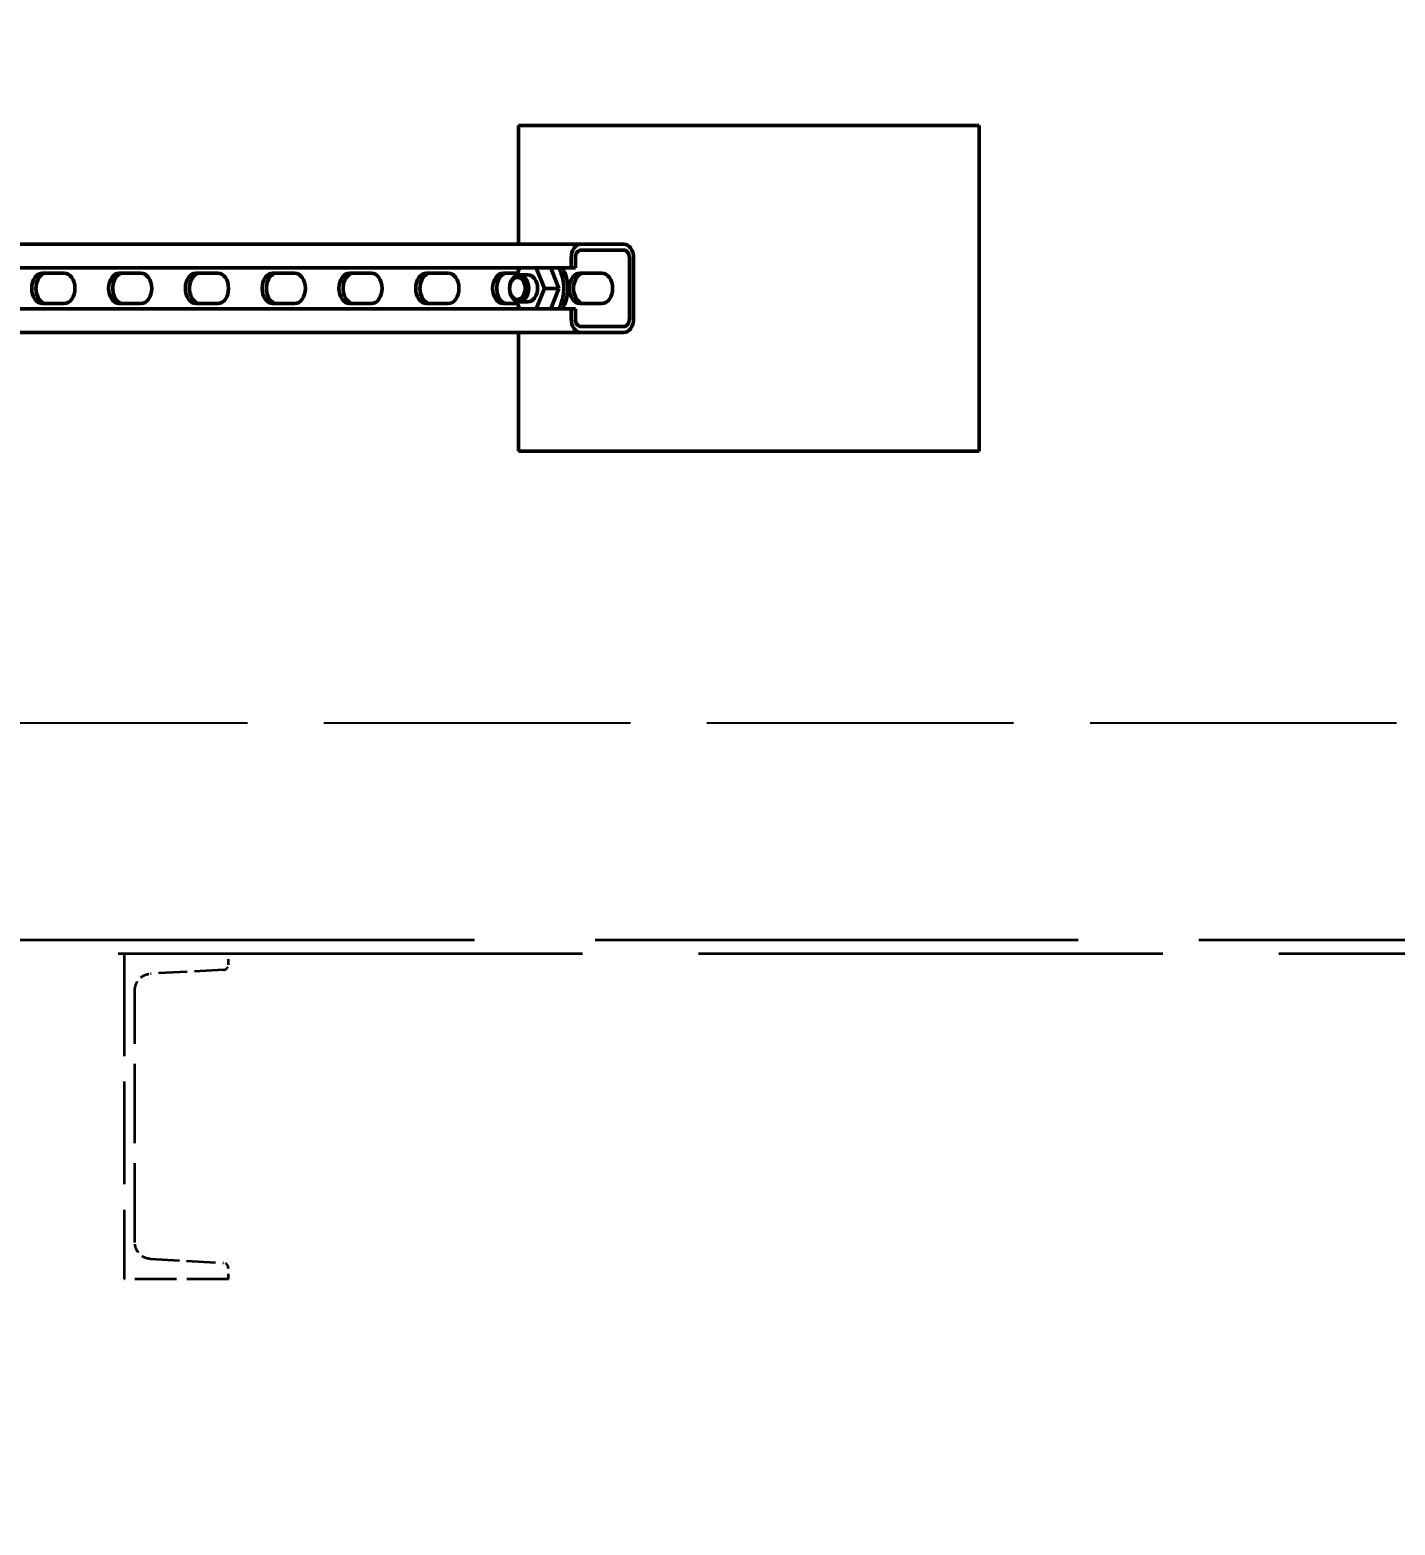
# Model space of a CAD drawing. Header units: inches. Extents: x 11 to 1621, y 11 to 1332.
# Drawn here: x 226.25 to 251.39, y 311.67 to 339.21 of the extents above; entities that cross this region are included whole.
import ezdxf

# ---------------------------------------------------------------- set-up
doc = ezdxf.new("R2010")
doc.units = ezdxf.units.IN
doc.header["$LTSCALE"] = 48
doc.header["$MEASUREMENT"] = 0
doc.linetypes.add('DASHED', pattern=[0.2067, 0.1654, -0.0413])
for name, color, linetype, lineweight in [('Dimension (ANSI)', 7, 'Continuous', 25), ('Hidden (ANSI)', 7, 'DASHED', 35), ('Sketch Geometry (ANSI)', 7, 'Continuous', 25), ('Symbol (ANSI)', 7, 'Continuous', 25), ('Visible (ANSI)', 7, 'Continuous', 50)]:
    doc.layers.add(name, color=color, linetype=linetype, lineweight=lineweight)
doc.styles.add('Dimension Text', font='tahoma.ttf')
doc.dimstyles.new('ELC angle$7', dxfattribs={"dimscale": 48, "dimtxt": 0.12, "dimasz": 0.098425, "dimexe": 0.125, "dimexo": 0.0625, "dimgap": 0.031496, "dimtad": 0, "dimtih": 1, "dimtoh": 1, "dimzin": 0, "dimdsep": 46, "dimtxsty": 'Dimension Text', "dimcen": 0.09, "dimdle": 0.393701, "dimclrd": 256, "dimclre": 256, "dimclrt": 256, "dimadec": 1, "dimazin": 0, "dimtfac": 1, "dimtofl": 0, "dimtmove": 0, "dimatfit": 3, "dimfxl": 0, "dimtolj": 1, "dimtzin": 0, "dimlwd": -1, "dimlwe": -1, "dimarcsym": 0})
doc.dimstyles.new('ELC FT', dxfattribs={"dimscale": 48, "dimtxt": 0.12, "dimasz": 0.098425, "dimexe": 0.05, "dimexo": 0.1, "dimgap": 0.031496, "dimtad": 1, "dimdec": 5, "dimzin": 3, "dimdsep": 46, "dimlunit": 4, "dimtxsty": 'Dimension Text', "dimcen": 0.09, "dimdle": 0.5, "dimclrd": 5, "dimclre": 5, "dimclrt": 256, "dimadec": 1, "dimazin": 3, "dimtfac": 0.833333, "dimtofl": 0, "dimtmove": 0, "dimatfit": 3, "dimfxl": 0, "dimfrac": 2, "dimtolj": 1, "dimtzin": 0, "dimlwd": 25, "dimlwe": 25, "dimarcsym": 0})

# ---------------------------------------------------------------- blocks, each defined once
blk = doc.blocks.new('*D29')
at = {"layer": 'Defpoints', "color": 0, "linetype": 'Continuous', "transparency": 16777216}
for p in [(131.318, 496.451), (318.502, 496.451), (210.502, 326.451)]:
    blk.add_point(p, dxfattribs=at)
at = {"layer": 'Dimension (ANSI)', "color": 5, "linetype": 'Continuous', "lineweight": 25, "transparency": 16777216}
for p, q in [((313.702, 496.451), (128.918, 496.451)), ((131.318, 491.727), (131.318, 430.554)), ((131.318, 331.176), (131.318, 392.348)), ((205.702, 326.451), (128.918, 326.451))]:
    blk.add_line(p, q, dxfattribs=at)
at = {"layer": 'Dimension (ANSI)', "color": 5, "linetype": 'Continuous', "transparency": 16777216}
for points in [[(130.531, 491.727), (132.105, 491.727), (131.318, 496.451)], [(130.531, 331.176), (132.105, 331.176), (131.318, 326.451)]]:
    blk.add_solid(points, dxfattribs=at)
at = {"layer": 'Dimension (ANSI)', "linetype": 'Continuous', "lineweight": 25, "transparency": 16777216, "insert": (131.318, 411.451), "char_height": 5.76, "attachment_point": 5, "rotation": 90, "style": 'Dimension Text'}
blk.add_mtext('\\A1;\\fTahoma|b0|i0;14\'-2"\\P\\fTahoma|b0|i0;GAS PATH', dxfattribs=at)

msp = doc.modelspace()

# ---------------------------------------------------------------- linework, layer by layer
at = {"layer": 'Hidden (ANSI)', "ltscale": 1.077052}
msp.add_line((206.502429, 322.201101), (299.145205, 322.201101), dxfattribs=at)
at = {"layer": 'Hidden (ANSI)', "ltscale": 1.120368}
msp.add_line((214.426081, 322.451101), (301.104476, 322.451101), dxfattribs=at)
at = {"layer": 'Hidden (ANSI)', "ltscale": 0.096361}
for p, q in [((227.981728, 322.201101), (229.901728, 322.201101)), ((229.901728, 316.201101), (227.981728, 316.201101))]:
    msp.add_line(p, q, dxfattribs=at)
at = {"layer": 'Hidden (ANSI)', "ltscale": 0.237987}
msp.add_line((227.981728, 322.201101), (227.981728, 316.201101), dxfattribs=at)
at = {"layer": 'Hidden (ANSI)', "ltscale": 0.008116}
for p, q in [((229.901728, 321.994054), (229.901728, 322.201101)), ((229.901728, 316.201101), (229.901728, 316.408148))]:
    msp.add_line(p, q, dxfattribs=at)
at = {"layer": 'Hidden (ANSI)', "ltscale": 0.067136}
for p, q in [((229.810751, 321.898186), (228.469005, 321.827878)), ((228.469005, 316.574324), (229.810751, 316.504016))]:
    msp.add_line(p, q, dxfattribs=at)
at = {"layer": 'Hidden (ANSI)', "ltscale": 0.184342}
msp.add_line((228.181728, 316.877048), (228.181728, 321.525154), dxfattribs=at)
at = {"layer": 'Hidden (ANSI)', "ltscale": 0.006394}
for points, knots in [([(229.810751, 321.898186), (229.821498, 321.898749), (229.832783, 321.901219), (229.85578, 321.911043), (229.867278, 321.919136), (229.883687, 321.937026), (229.890324, 321.947076), (229.899355, 321.969613), (229.901728, 321.982113), (229.901728, 321.994054)], [-0.3983503062, -0.3983503062, -0.3983503062, -0.3983503062, -0.2980519954, -0.2980519954, -0.1819866256, -0.1819866256, -0.0909933128, -0.0909933128, 0, 0, 0, 0]), ([(229.901728, 316.408148), (229.901728, 316.420089), (229.899355, 316.432589), (229.890324, 316.455126), (229.883687, 316.465176), (229.867278, 316.483066), (229.85578, 316.491158), (229.832783, 316.500983), (229.821498, 316.503453), (229.810751, 316.504016)], [0, 0, 0, 0, 0.0909933128, 0.0909933128, 0.1819866256, 0.1819866256, 0.2980519954, 0.2980519954, 0.3983503062, 0.3983503062, 0.3983503062, 0.3983503062])]:
    msp.add_open_spline(points, degree=3, knots=knots, dxfattribs=at)
at = {"layer": 'Hidden (ANSI)', "ltscale": 0.020704}
for points, knots in [([(228.181728, 321.525154), (228.181728, 321.562859), (228.189218, 321.602193), (228.217458, 321.672924), (228.238134, 321.70437), (228.289689, 321.76114), (228.326181, 321.786925), (228.399125, 321.818235), (228.434913, 321.826092), (228.469005, 321.827878)], [2.650610038, 2.650610038, 2.650610038, 2.650610038, 2.937921424, 2.937921424, 3.225232811, 3.225232811, 3.601487248, 3.601487248, 3.926836073, 3.926836073, 3.926836073, 3.926836073]), ([(228.469005, 316.574324), (228.434913, 316.57611), (228.399125, 316.583967), (228.326181, 316.615276), (228.289689, 316.641062), (228.238134, 316.697832), (228.217458, 316.729278), (228.189218, 316.800009), (228.181728, 316.839343), (228.181728, 316.877048)], [1.374384003, 1.374384003, 1.374384003, 1.374384003, 1.699732827, 1.699732827, 2.075987265, 2.075987265, 2.363298651, 2.363298651, 2.650610038, 2.650610038, 2.650610038, 2.650610038])]:
    msp.add_open_spline(points, degree=3, knots=knots, dxfattribs=at)
at = {"layer": 'Sketch Geometry (ANSI)', "linetype": 'DASHED', "ltscale": 0.710895}
msp.add_line((210.502429, 326.451101), (556.109987, 326.451101), dxfattribs=at)
at = {"layer": 'Visible (ANSI)'}
for p, q in [((235.24185, 337.451101), (235.24185, 335.263601)), ((235.24185, 337.451101), (236.83284, 337.451101)), ((237.8935, 337.451101), (236.83284, 337.451101)), ((237.8935, 337.451101), (243.727131, 337.451101)), ((243.727131, 337.451101), (243.727131, 331.451101)), ((202.449773, 335.263601), (236.390898, 335.263601)), ((236.390898, 335.263601), (237.186394, 335.263601)), ((237.186394, 335.154401), (236.390898, 335.154401)), ((236.214122, 334.826101), (236.214122, 335.013601)), ((236.291338, 335.013601), (236.291338, 334.826101)), ((237.285954, 333.888601), (237.285954, 335.013601)), ((237.36317, 335.013601), (237.36317, 333.888601)), ((202.272996, 334.826101), (236.214122, 334.826101)), ((226.480479, 334.732351), (226.878226, 334.732351)), ((227.894692, 334.732351), (228.29244, 334.732351)), ((229.308906, 334.732351), (229.706653, 334.732351)), ((230.723119, 334.732351), (231.120867, 334.732351)), ((232.137333, 334.732351), (232.53508, 334.732351)), ((233.551546, 334.732351), (233.949294, 334.732351)), ((234.96576, 334.732351), (235.22726, 334.732351)), ((235.265533, 334.826101), (235.211069, 334.69269)), ((235.418627, 334.701101), (235.256537, 334.701101)), ((235.724813, 334.451101), (235.57172, 334.826101)), ((235.989978, 334.451101), (235.836885, 334.826101)), ((236.291338, 334.826101), (236.214122, 334.826101)), ((236.379974, 334.732351), (236.777721, 334.732351)), ((235.57172, 334.076101), (235.724813, 334.451101)), ((235.989978, 334.451101), (235.724813, 334.451101)), ((235.836885, 334.076101), (235.989978, 334.451101)), ((236.214122, 334.076101), (202.272996, 334.076101)), ((226.878226, 334.169851), (226.480479, 334.169851)), ((228.29244, 334.169851), (227.894692, 334.169851)), ((229.706653, 334.169851), (229.308906, 334.169851)), ((231.120867, 334.169851), (230.723119, 334.169851)), ((232.53508, 334.169851), (232.137333, 334.169851)), ((233.949294, 334.169851), (233.551546, 334.169851)), ((235.22726, 334.169851), (234.96576, 334.169851)), ((235.211069, 334.209512), (235.265533, 334.076101)), ((235.418627, 334.201101), (235.256537, 334.201101)), ((236.214122, 334.076101), (236.291338, 334.076101)), ((236.214122, 333.888601), (236.214122, 334.076101)), ((236.291338, 334.076101), (236.291338, 333.888601)), ((236.777721, 334.169851), (236.379974, 334.169851)), ((202.449773, 333.638601), (236.390898, 333.638601)), ((235.24185, 333.638601), (235.24185, 331.451101)), ((236.390898, 333.747801), (237.186394, 333.747801)), ((237.186394, 333.638601), (236.390898, 333.638601)), ((235.24185, 331.451101), (236.83284, 331.451101)), ((237.8935, 331.451101), (236.83284, 331.451101)), ((237.8935, 331.451101), (243.727131, 331.451101))]:
    msp.add_line(p, q, dxfattribs=at)
for centre, major_axis, start_param, end_param in [((236.390898, 335.013601), (0, 0.25), 0, 1.570796327), ((236.390898, 335.013601), (0, 0.1408), 0, 1.570796327), ((237.186394, 335.013601), (0, 0.25), 4.71238898, 6.283185307), ((237.186394, 335.013601), (0, 0.1408), 4.71238898, 6.283185307), ((226.480479, 334.451101), (0, -0.28125), 3.141592654, 6.283185307), ((226.557695, 334.451101), (0, 0.28125), 0, 3.141592654), ((226.878226, 334.451101), (0, 0.28125), 3.141592654, 6.283185307), ((227.894692, 334.451101), (0, -0.28125), 3.141592654, 6.283185307), ((227.971908, 334.451101), (0, 0.28125), 0, 3.141592654), ((228.29244, 334.451101), (0, 0.28125), 3.141592654, 6.283185307), ((229.308906, 334.451101), (0, -0.28125), 3.141592654, 6.283185307), ((229.386122, 334.451101), (0, 0.28125), 0, 3.141592654), ((229.706653, 334.451101), (0, 0.28125), 3.141592654, 6.283185307), ((230.723119, 334.451101), (0, -0.28125), 3.141592654, 6.283185307), ((230.800335, 334.451101), (0, 0.28125), 0, 3.141592654), ((231.120867, 334.451101), (0, 0.28125), 3.141592654, 6.283185307), ((232.137333, 334.451101), (0, -0.28125), 3.141592654, 6.283185307), ((232.214549, 334.451101), (0, 0.28125), 0, 3.141592654), ((232.53508, 334.451101), (0, 0.28125), 3.141592654, 6.283185307), ((233.551546, 334.451101), (0, -0.28125), 3.141592654, 6.283185307), ((233.628763, 334.451101), (0, 0.28125), 0, 3.141592654), ((233.949294, 334.451101), (0, 0.28125), 3.141592654, 6.283185307), ((234.96576, 334.451101), (0, -0.28125), 3.141592654, 6.283185307), ((235.042976, 334.451101), (0, 0.28125), 0, 3.141592654), ((235.418627, 334.451101), (0, 0.25), 3.141592654, 6.283185307), ((235.683792, 334.451101), (0, 0.5625), 3.982661324, 5.442116637), ((235.754502, 334.451101), (0, 0.5625), 3.982661324, 5.442116637), ((236.379974, 334.451101), (0, -0.28125), 3.141592654, 6.283185307), ((236.45719, 334.451101), (0, 0.28125), 0, 3.141592654), ((236.777721, 334.451101), (0, 0.28125), 3.141592654, 6.283185307), ((236.390898, 333.888601), (0, -0.25), 4.71238898, 6.283185307), ((236.390898, 333.888601), (0, -0.1408), 4.71238898, 6.283185307), ((237.186394, 333.888601), (0, -0.25), 0, 1.570796327), ((237.186394, 333.888601), (0, -0.1408), 0, 1.570796327)]:
    msp.add_ellipse(centre, major_axis=major_axis, ratio=0.707106781, start_param=start_param, end_param=end_param, dxfattribs=at)
for centre, major_axis in [((235.256537, 334.451101), (0, 0.25)), ((235.224172, 334.451101), (0, -0.202812))]:
    msp.add_ellipse(centre, major_axis=major_axis, ratio=0.707106781, dxfattribs=at)

# ---------------------------------------------------------------- dimensions: what is measured, and where the dimension line sits
at = {"layer": 'Dimension (ANSI)', "color": 5, "linetype": 'Continuous', "lineweight": 25, "true_color": 0x0000ff}
dim = msp.add_linear_dim(base=(131.318097, 496.451101), p1=(210.502429, 326.451101), p2=(318.502429, 496.451101), angle=270, text='\\fTahoma|b0|i0;<>\\P\\fTahoma|b0|i0;GAS PATH', dimstyle='ELC FT', override={"dimgap": 0.031496, "dimtad": 0, "dimdec": 5, "dimlfac": 1, "dimtol": 0, "dimlim": 0, "dimtp": 0, "dimtm": 0, "dimtdec": 2, "dimatfit": 1, "dimtvp": 0}, dxfattribs=at)
dim.commit()
dim.dimension.update_dxf_attribs({"geometry": '*D29', "text_midpoint": (131.318097, 411.451101), "dimtype": 160})

# ---------------------------------------------------------------- leaders
at = {"layer": 'Symbol (ANSI)'}
msp.add_leader([(285.647097, 321.451101), (234.428945, 273.719722)], dimstyle='ELC angle$7', override={"dimtad": 0}, dxfattribs=at)

doc.saveas('drawing.dxf')
